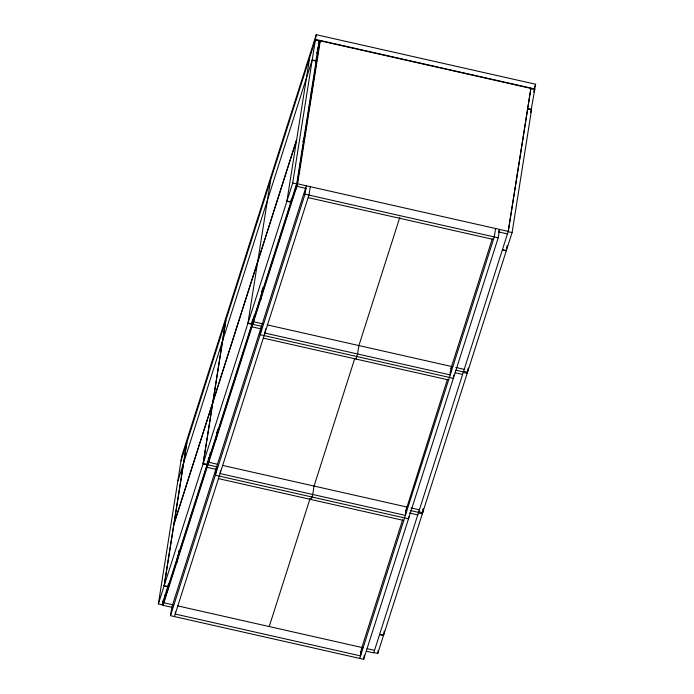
<?xml version="1.0" encoding="UTF-8"?>
<svg xmlns="http://www.w3.org/2000/svg" width="694" height="694" viewBox="0 0 694 694"><rect width="100%" height="100%" fill="white"/><g stroke="black" fill="none" stroke-linecap="round" stroke-linejoin="round"><path stroke-width="1.04" d="M168.625 583.385L162.292 604.821L158.362 603.927L177.811 481.124L312.213 59.875L315.354 40.026L319.292 40.92L315.458 63.102M177.864 480.786L181.715 456.175L316.247 34.7L535.638 84.243L533.903 92.05M158.362 603.927L164.096 585.944L183.546 463.141M183.606 462.803L186.747 442.954M164.192 585.667L173.89 524.43L212.763 402.624L203.064 463.861L164.192 585.667L168.122 586.551L207.003 464.746L207.506 461.579M183.641 462.863L173.942 524.091L257.613 262.132M183.693 462.525L186.833 442.677M162.292 604.821L162.969 600.544M172.554 607.441L163.081 605.298L164.088 598.896M165.233 594.229L163.888 602.765L173.361 604.908M176.718 562.296L177.733 555.885M177.1 562.183L178.957 550.437M170.49 615.682L171.817 607.267L306.349 185.801L305.013 194.207L170.49 615.682L363.656 659.3L498.188 237.825L499.515 229.419L498.526 232.516M175.556 611.935L175.226 614.043L360.533 655.882L361.86 647.476M222.522 341.058L203.16 463.583L207.09 464.468L251.844 324.254L252.512 320.038M222.574 340.719L225.715 320.871M222.609 340.771L212.911 402.008L257.665 261.803M222.661 340.442L225.802 320.585M208.634 457.728L207.116 467.331L216.589 469.474M209.102 457.337L207.922 464.806L217.395 466.949M210.247 452.67L208.729 462.273L217.153 464.182M215.817 439.788L217.17 431.243M216.537 437.541L217.89 428.996M216.658 466.776L215.331 475.19L408.497 518.808L408.835 516.709M220.571 470.393L220.067 473.551L405.374 515.39L406.71 506.984L222.418 465.37M203.16 463.583L247.914 323.369L270.651 180.093M309.619 58.01L286.882 201.286L248.001 323.092L251.931 323.977L252.599 319.752M253.31 318.303L251.957 326.848L261.438 328.982M254.117 315.779L252.763 324.315L262.245 326.458M254.75 314.313L253.57 321.782L263.052 323.925M260.493 300.363L262.185 289.684M261.039 299.183L262.905 287.437M261.508 326.293L260.172 334.699L453.347 378.317L453.841 375.168M265.576 328.852L264.908 333.059L450.215 374.899L451.551 366.493M292.712 183.016L296.642 183.91L290.899 201.893L286.969 201L292.712 183.016L312.161 60.213L316.091 61.107L295.826 189.653M181.004 460.937L315.501 39.411L316.247 34.7M251.931 323.977L290.812 202.171L291.411 198.684M296.546 187.406L319.448 43.358M163.081 605.298L297.605 183.823L320.255 40.833L530.91 88.398L508.26 231.388L373.728 652.863L366.363 651.198M310.279 186.686L308.951 195.101L174.42 616.567M360.559 653.158L360.889 651.05M363.656 659.3L364.324 655.093M373.823 652.586L377.753 653.47L378.265 650.269M377.753 653.47L383.496 635.487L384.25 630.985M405.565 511.617L447.448 379.349M379.653 634.316L383.582 635.21L422.325 513.82L423.167 508.546M418.751 511.808L422.689 512.701L423.193 509.526M450.076 373.225L450.406 371.125M422.689 512.701L467.175 373.329L467.669 370.162M463.601 371.316L467.53 372.21L468.198 367.985M495.585 228.526L494.249 236.94L359.726 658.415M527.839 107.483L530.815 88.676L534.753 89.569L530.598 112.749M467.53 372.21L506.273 250.82L507.114 245.546M512.103 232.559L531.552 109.756L527.622 108.863L508.173 231.675L512.103 232.559L506.36 250.543L502.43 249.658M318.329 43.913L319.292 40.92M317.809 48.493L320.255 40.833M316.672 53.568L318.971 46.385M311.164 92.84L311.884 90.593M257.752 261.517L296.633 139.711M257.7 261.855L296.581 140.049M302.905 141.862L304.605 136.518M301.413 154.415L302.133 152.16M164.365 599.737L207.593 464.303M209.206 459.246L252.434 323.812M254.047 318.754L297.275 183.329M269.211 626.552L310.149 498.301M354.66 358.833L314.052 486.06L312.725 494.475L311.112 499.533M399.831 217.317L358.893 345.569L357.566 353.983L355.953 359.041M534.649 87.34L535.638 84.243M534.111 91.565L534.753 89.569M361.322 649.159L402.607 519.841M450.744 369.017L492.289 238.857M315.501 39.411L534.892 88.953M312.213 59.875L316.143 60.768M527.674 108.533L531.604 109.418M297.605 183.823L508.26 231.388M296.798 186.356L306.28 188.49M499.029 232.013L507.453 233.921M305.013 194.207L498.188 237.825M308.145 197.625L493.443 239.465M286.882 201.286L290.812 202.171M502.343 249.935L506.273 250.82M267.259 324.879L452.635 366.736M455.802 367.447L464.225 369.355M456.045 370.214L463.419 371.88M247.914 323.369L251.844 324.254M463.236 372.444L467.175 373.329M455.238 372.747L462.612 374.413M263.295 338.117L448.602 379.956M410.952 507.939L419.384 509.838M410.145 510.472L418.577 512.372M203.064 463.861L207.003 464.746M418.395 512.935L422.325 513.82M409.339 512.996L417.771 514.905M218.454 478.608L403.761 520.448M164.096 585.944L168.035 586.838M379.557 634.602L383.496 635.487M177.577 605.862L362.953 647.719M367.169 648.664L374.534 650.33"/></g></svg>
